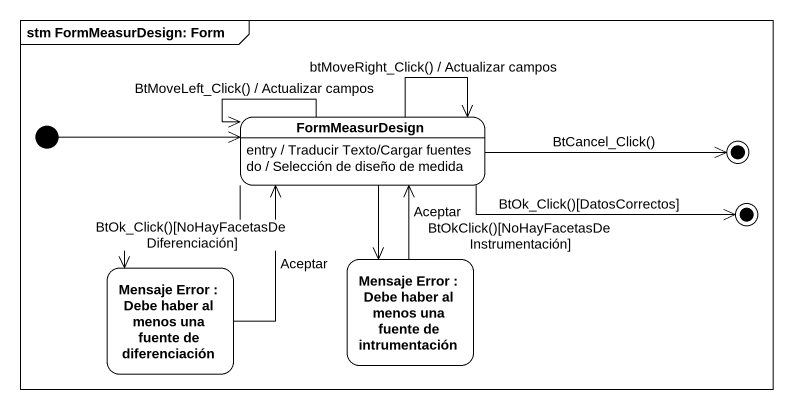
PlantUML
@startuml
mainframe stm FormMeasurDesign: Form
hide empty description
state FormMeasurDesign
FormMeasurDesign : entry / Traducir Texto/Cargar fuentes
FormMeasurDesign : do / Selección de diseño de medida
state final1 <<end>>
state final2 <<end>>
state "Mensaje Error : Debe haber al menos una fuente de diferenciación" as Mensaje_Error
state "Mensaje Error : Debe haber al menos una fuente de intrumentación" as Mensaje_Error_2
[*] -right-> FormMeasurDesign
FormMeasurDesign --> FormMeasurDesign : btMoveRight_Click() / Actualizar campos
FormMeasurDesign --> FormMeasurDesign : BtMoveLeft_Click() / Actualizar campos
FormMeasurDesign -right-> final1 : BtCancel_Click()
FormMeasurDesign -right-> final2 : BtOk_Click()[DatosCorrectos]
FormMeasurDesign --> Mensaje_Error : BtOk_Click()[NoHayFacetasDeDiferenciación]
FormMeasurDesign --> Mensaje_Error_2 : BtOkClick()[NoHayFacetasDeInstrumentación]
Mensaje_Error -up-> FormMeasurDesign : Aceptar
Mensaje_Error_2 -up-> FormMeasurDesign : Aceptar
@enduml
